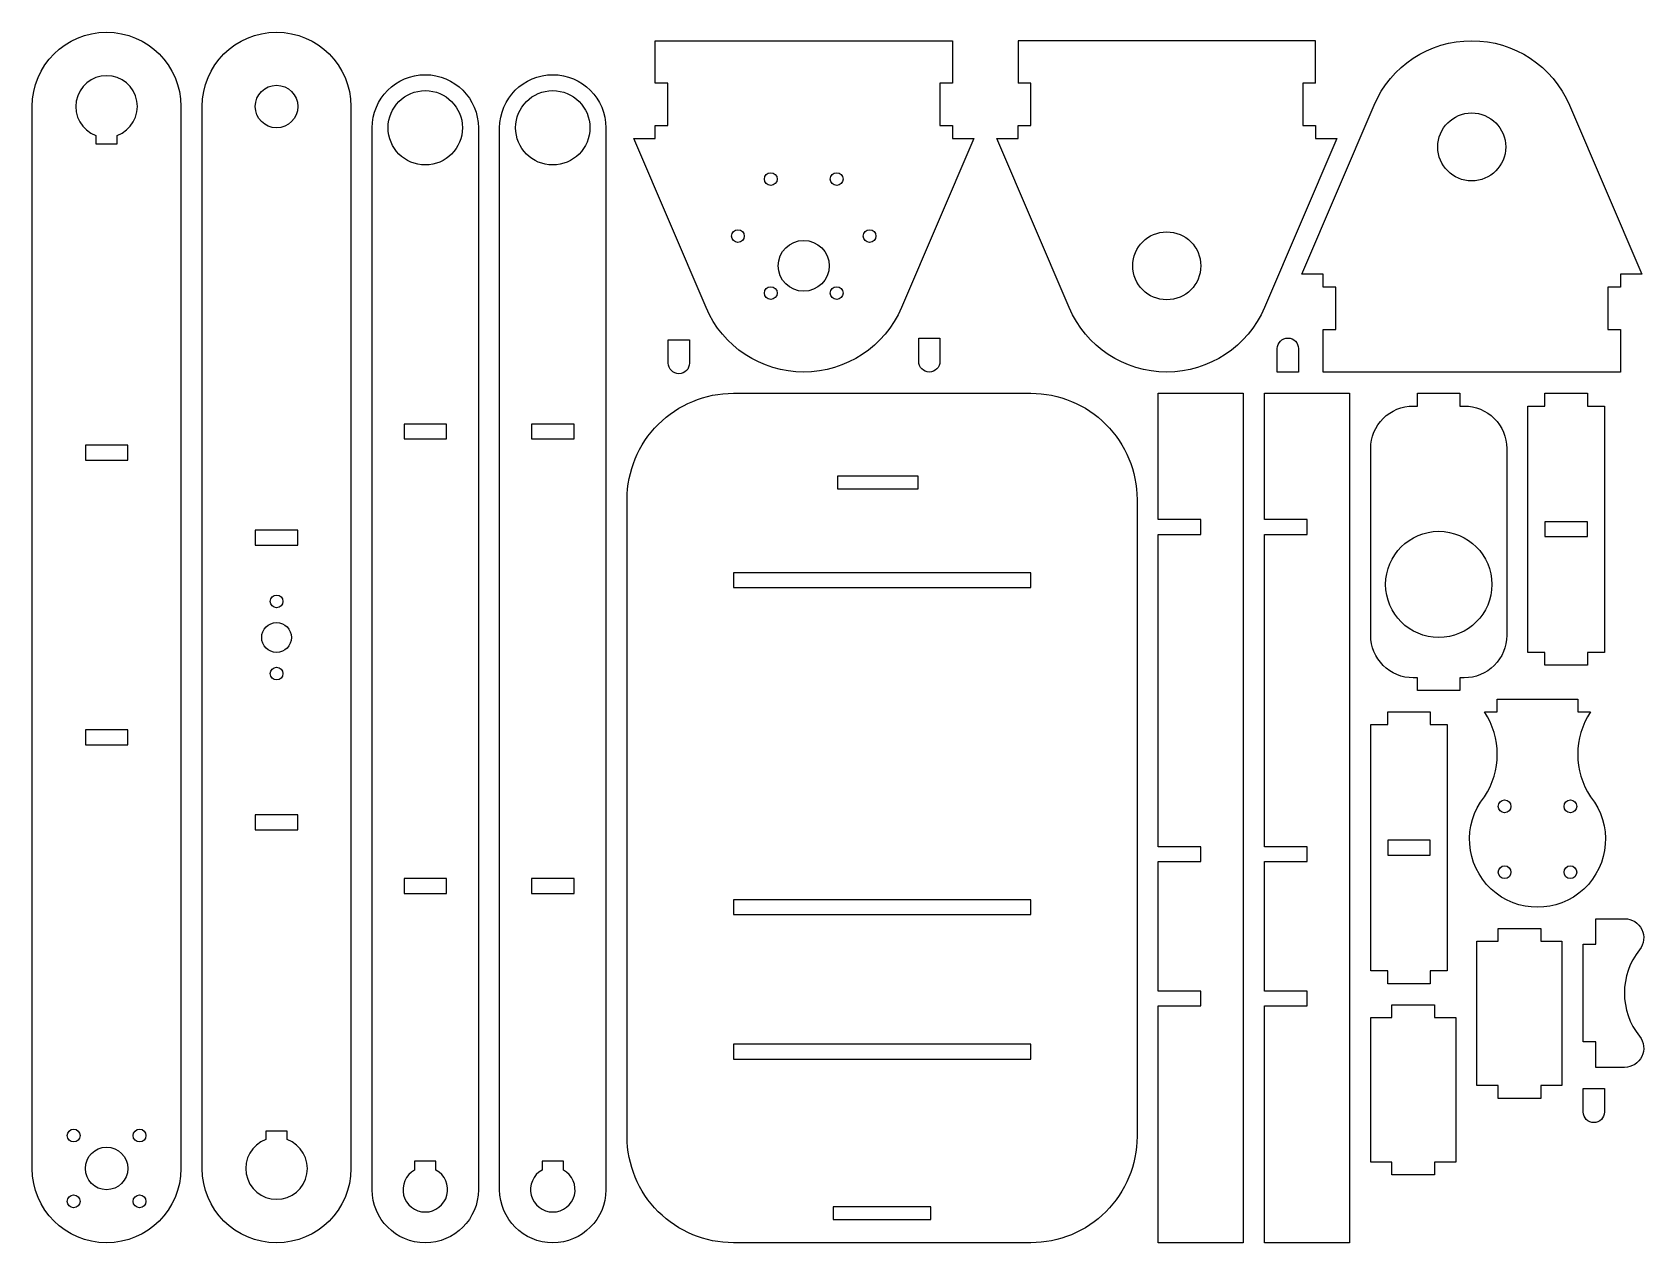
# Model space of a CAD drawing. Extents: x 10 to 389, y 10 to 295.
import ezdxf

# ---------------------------------------------------------------- set-up
doc = ezdxf.new("R2010")
doc.units = 0
doc.header["$MEASUREMENT"] = 0
doc.layers.get('0').update_dxf_attribs({"color": 1, "linetype": 'CONTINUOUS'})

msp = doc.modelspace()

# ---------------------------------------------------------------- linework, layer by layer
at = {"color": 7}
msp.add_line((32.5, 194.25), (32.5, 197.75), dxfattribs=at)
for points in [[(45, 277.5), (45, 27.5, -1), (10, 27.5), (10, 277.5, -1), (45, 277.5)], [(50, 27.5), (50, 277.5, -1), (85, 277.5), (85, 27.5, -0.9999999), (50, 27.5)], [(151.5622, 270), (156.5622, 270), (156.5622, 273), (159.5622, 273), (159.5622, 283), (156.5622, 283), (156.5622, 293), (226.5622, 293), (226.5622, 283), (223.5622, 283), (223.5622, 273), (226.5622, 273), (226.5622, 270), (231.5622, 270), (214.5526, 230.1795, -0.660254), (168.5718, 230.1795)], [(388.7673, 238), (383.7673, 238), (383.7673, 235), (380.7673, 235), (380.7673, 225), (383.7673, 225), (383.7673, 215), (313.7673, 215), (313.7673, 225), (316.7673, 225), (316.7673, 235), (313.7673, 235), (313.7673, 238), (308.7673, 238), (325.7769, 277.8205, -0.6602544), (371.7577, 277.8205)], [(90, 22.5), (90, 272.5, -1), (115, 272.5), (115, 22.5, -0.9999998), (90, 22.5)], [(120, 22.5), (120, 272.5, -1), (145, 272.5), (145, 22.5, -0.9999998), (120, 22.5)], [(159.6757, 222.5953), (164.6757, 222.5953), (164.6757, 217.0953, -1), (159.6757, 217.0953)], [(218.6216, 223), (223.6216, 223), (223.6216, 217.5, -1), (218.6216, 217.5)], [(307.9956, 215), (302.9956, 215), (302.9956, 220.5, -1), (307.9956, 220.5)], [(175, 210), (245, 210, -0.4142136), (270, 185), (270, 35, -0.4142136), (245, 10), (175, 10, -0.4142136), (150, 35), (150, 185, -0.4142136), (175, 210)], [(346, 210), (346, 207), (347, 207, -0.4142136), (357, 197), (357, 153, -0.4142136), (347, 143), (346, 143), (346, 140), (336, 140), (336, 143), (335, 143, -0.4142136), (325, 153), (325, 197, -0.4142136), (335, 207), (336, 207), (336, 210)], [(373.7376, 138), (373.7376, 135), (376.7376, 135, 0.3035651), (376.7376, 114.9875, -2.0789988), (351.7376, 114.9875, 0.3035651), (351.7376, 135), (354.7376, 135), (354.7376, 138)], [(378, 86.3025), (384.75, 86.3025, -0.6288793), (388.2639, 78.9914, 0.3507812), (388.2639, 58.6136, -0.6288791), (384.75, 51.3025), (378, 51.3025), (378, 57.3025), (375, 57.3025), (375, 80.3025), (378, 80.3025)], [(375, 46.3025), (380, 46.3025), (380, 40.8025, -1), (375, 40.8025)], [(65, 34.3053, 5.6221313), (70, 34.3053), (70, 36.25), (65, 36.25)], [(100, 27.1165, 3.9466188), (105, 27.1165), (105, 29.25), (100, 29.25)], [(130, 27.1165, 3.9466188), (135, 27.1165), (135, 29.25), (130, 29.25)]]:
    msp.add_lwpolyline(points, format="xyb", close=True, dxfattribs=at)
for points in [[(311.9992, 283), (311.9992, 293), (241.9992, 293), (241.9992, 283)], [(244.9992, 273), (244.9992, 283), (241.9992, 283)], [(311.9992, 283), (308.9992, 283), (308.9992, 273), (311.9992, 273), (311.9992, 270), (316.9992, 270)], [(295, 210), (295, 10), (275, 10), (275, 65.75), (285, 65.75), (285, 69.25), (275, 69.25), (275, 99.75), (285, 99.75), (285, 103.25), (275, 103.25), (275, 176.75), (285, 176.75), (285, 180.25), (275, 180.25), (275, 210), (295, 210)], [(320, 210), (320, 10), (300, 10), (300, 65.75), (310, 65.75), (310, 69.25), (300, 69.25), (300, 99.75), (310, 99.75), (310, 103.25), (300, 103.25), (300, 176.75), (310, 176.75), (310, 180.25), (300, 180.25), (300, 210), (320, 210)], [(97.5, 202.75), (97.5, 199.25), (107.5, 199.25), (107.5, 202.75), (97.5, 202.75)], [(127.5, 202.75), (127.5, 199.25), (137.5, 199.25), (137.5, 202.75), (127.5, 202.75)], [(32.5, 197.75), (22.5, 197.75), (22.5, 194.25), (32.5, 194.25)], [(376, 179.75), (366, 179.75), (366, 176.25), (376, 176.25), (376, 179.75)], [(62.5, 177.75), (62.5, 174.25), (72.5, 174.25), (72.5, 177.75), (62.5, 177.75)], [(175, 167.75), (175, 164.25), (245, 164.25), (245, 167.75), (175, 167.75)], [(32.5, 130.75), (22.5, 130.75), (22.5, 127.25), (32.5, 127.25), (32.5, 130.75)], [(62.5, 110.75), (62.5, 107.25), (72.5, 107.25), (72.5, 110.75), (62.5, 110.75)], [(339, 104.75), (329, 104.75), (329, 101.25), (339, 101.25), (339, 104.75)], [(97.5, 95.75), (97.5, 92.25), (107.5, 92.25), (107.5, 95.75), (97.5, 95.75)], [(127.5, 95.75), (127.5, 92.25), (137.5, 92.25), (137.5, 95.75), (127.5, 95.75)], [(175, 90.75), (175, 87.25), (245, 87.25), (245, 90.75), (175, 90.75)], [(245, 56.75), (175, 56.75), (175, 53.25), (245, 53.25), (245, 56.75)]]:
    msp.add_lwpolyline(points, dxfattribs=at)
for points in [[(25, 270.6947), (25, 268.75), (30, 268.75), (30, 270.6947, 5.6221313), (25, 270.6947)], [(316.9992, 270), (299.9896, 230.1795, -0.660254), (254.0089, 230.1795), (236.9992, 270), (241.9992, 270), (241.9992, 273), (244.9992, 273)]]:
    msp.add_lwpolyline(points, format="xyb", dxfattribs=at)
for points in [[(366, 210), (376, 210), (376, 207), (380, 207), (380, 149), (376, 149), (376, 146), (366, 146), (366, 149), (362, 149), (362, 207), (366, 207)], [(218.5, 187.5), (218.5, 190.5), (199.5, 190.5), (199.5, 187.5)], [(329, 135), (339, 135), (339, 132), (343, 132), (343, 74), (339, 74), (339, 71), (329, 71), (329, 74), (325, 74), (325, 132), (329, 132)], [(355, 84), (365, 84), (365, 81), (370, 81), (370, 47), (365, 47), (365, 44), (355, 44), (355, 47), (350, 47), (350, 81), (355, 81)], [(330, 66), (340, 66), (340, 63), (345, 63), (345, 29), (340, 29), (340, 26), (330, 26), (330, 29), (325, 29), (325, 63), (330, 63)], [(198.5, 18.5), (198.5, 15.5), (221.5, 15.5), (221.5, 18.5)]]:
    msp.add_lwpolyline(points, close=True, dxfattribs=at)
for centre, radius in [((67.5, 277.5), 5), ((102.5, 272.5), 8.75), ((132.5, 272.5), 8.75), ((348.7673, 268), 8), ((183.8122, 260.4234), 1.5), ((199.3122, 260.4234), 1.5), ((176.0622, 247), 1.5), ((207.0622, 247), 1.5), ((276.9992, 240), 8), ((191.5622, 240), 6), ((183.8122, 233.5766), 1.5), ((199.3122, 233.5766), 1.5), ((341, 165), 12.5), ((67.5, 161), 1.5), ((67.5, 152.5), 3.5), ((67.5, 144), 1.5), ((356.4876, 112.75), 1.5), ((371.9876, 112.75), 1.5), ((356.4876, 97.25), 1.5), ((371.9876, 97.25), 1.5), ((19.75, 35.25), 1.5), ((35.25, 35.25), 1.5), ((27.5, 27.5), 5), ((19.75, 19.75), 1.5), ((35.25, 19.75), 1.5)]:
    msp.add_circle(centre, radius, dxfattribs=at)

doc.saveas('drawing.dxf')
